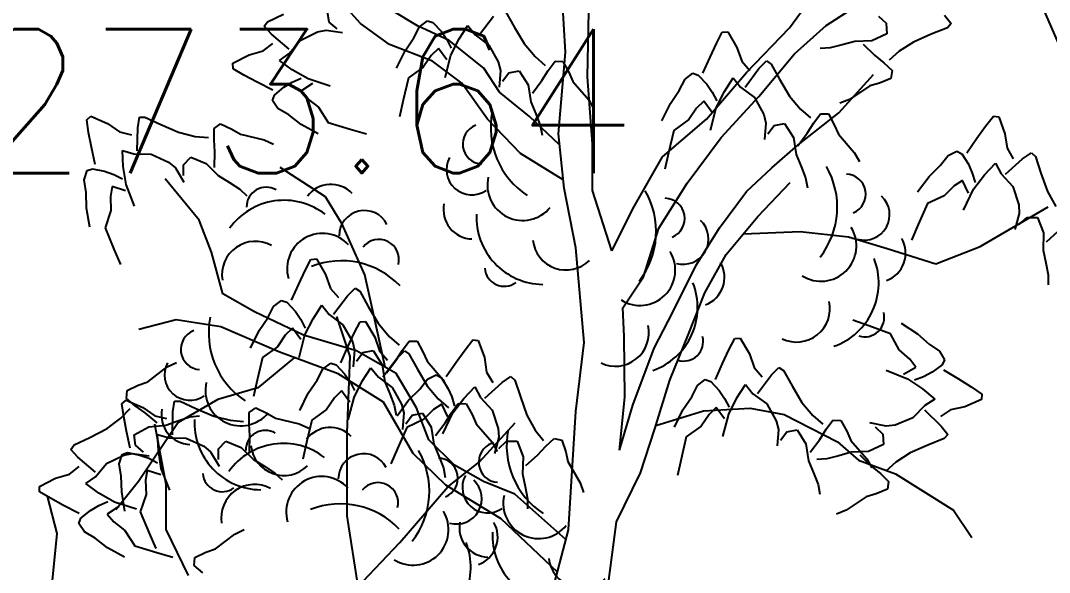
# Model space of a CAD drawing. Header units: millimetres. Extents: x 524954 to 526204, y 9523489 to 9524010.
# Drawn here: x 525658.98 to 525666.14, y 9523613.58 to 9523617.41 of the extents above; entities that cross this region are included whole.
import ezdxf

# ---------------------------------------------------------------- set-up
doc = ezdxf.new("R2010")
doc.units = ezdxf.units.MM
doc.header["$PDMODE"] = 32
doc.header["$PDSIZE"] = 0.5
doc.linetypes.add('ACAD_ISO12W100', pattern=[21, 12, -3, 0, -3, 0, -3])
for name, color, linetype in [('Arbre', 34, 'ACAD_ISO12W100'), ('Bati', 6, 'Continuous'), ('Bati_H', 1, 'Continuous'), ('TopoAlt', 3, 'Continuous'), ('TOPOJIS', 7, 'Continuous')]:
    doc.layers.add(name, color=color, linetype=linetype)
doc.styles.add('Simplex 1.0', font='Simplex.shx', dxfattribs={"width": 0.99, "height": 1})

# ---------------------------------------------------------------- blocks, each defined once
blk = doc.blocks.new('TCPOINT M')
at = {"color": 0}
blk.add_point((0, 0), dxfattribs=at)
at = {"layer": 'TopoAlt', "style": 'Simplex 1.0', "width": 0.99}
blk.add_attdef('ALT', (0.15, 0.15), '', height=1, dxfattribs=at)
blk = doc.blocks.new('v088')
at = {"color": 3, "linetype": 'Continuous'}
for p, q in [((-0.0239, 12.3184), (0.0161, 12.3965)), ((0.0161, 12.3965), (0.0546, 12.3999)), ((0.0546, 12.3999), (0.1184, 12.2906)), ((-0.0686, 12.2238), (-0.0239, 12.3184)), ((0.1184, 12.2906), (0.1522, 12.1952)), ((-0.1179, 12.1126), (-0.0686, 12.2238)), ((0.1522, 12.1952), (0.2074, 12.1313)), ((0.2717, 12.1435), (0.3242, 12.1966)), ((0.3242, 12.1966), (0.3557, 12.1751)), ((0.3557, 12.1751), (0.415, 12.0689)), ((-0.2428, 12.0693), (-0.1881, 12.111)), ((-0.1881, 12.111), (-0.1505, 12.0986)), ((-0.1505, 12.0986), (-0.0915, 12.0354)), ((0.1746, 12.0155), (0.2717, 12.1435)), ((-0.2828, 11.9912), (-0.2428, 12.0693)), ((-0.0915, 12.0354), (-0.0536, 11.98)), ((0.0317, 11.9844), (0.0922, 12.0781)), ((0.0922, 12.0781), (0.1437, 12.0135)), ((0.415, 12.0689), (0.4841, 11.9528)), ((-0.344, 11.9013), (-0.2828, 11.9912)), ((-0.0536, 11.98), (-0.0225, 11.9193)), ((-0.0252, 11.8718), (0.0317, 11.9844)), ((0.1437, 12.0135), (0.2395, 11.9416)), ((0.4841, 11.9528), (0.5601, 11.8616)), ((-0.4033, 11.7804), (-0.344, 11.9013)), ((-0.1123, 11.9179), (-0.1618, 11.8694)), ((-0.0542, 11.8389), (-0.1123, 11.9179)), ((0.2395, 11.9416), (0.3048, 11.8248)), ((-0.1618, 11.8694), (-0.2169, 11.7884)), ((-0.066, 11.7153), (-0.0252, 11.8718)), ((0.3048, 11.8248), (0.32, 11.7651)), ((0.5601, 11.8616), (0.6304, 11.8005)), ((0.6527, 11.7656), (0.6994, 11.8293)), ((0.6994, 11.8293), (0.7544, 11.828)), ((0.7544, 11.828), (0.796, 11.7537)), ((1.0886, 11.7676), (1.1424, 11.8368)), ((1.1424, 11.8368), (1.1809, 11.833)), ((1.1809, 11.833), (1.2232, 11.7138)), ((-0.2169, 11.7884), (-0.3202, 11.714)), ((0.32, 11.7651), (0.3106, 11.6498)), ((0.3344, 11.6895), (0.378, 11.7487)), ((0.378, 11.7487), (0.4498, 11.7623)), ((0.4498, 11.7623), (0.5114, 11.6644)), ((0.6075, 11.6944), (0.6527, 11.7656)), ((0.796, 11.7537), (0.824, 11.6885)), ((1.027, 11.683), (1.0886, 11.7676)), ((-0.3202, 11.714), (-0.3572, 11.5582)), ((0.5418, 11.6075), (0.6075, 11.6944)), ((0.824, 11.6885), (0.9344, 11.5607)), ((0.9578, 11.583), (1.027, 11.683)), ((1.2232, 11.7138), (1.2386, 11.6137)), ((0.5114, 11.6644), (0.5299, 11.5465)), ((1.2386, 11.6137), (1.2809, 11.5407)), ((-0.3572, 11.5582), (-0.3824, 11.4437)), ((0.5299, 11.5465), (0.5653, 11.4632)), ((0.7732, 11.4945), (0.827, 11.5637)), ((0.827, 11.5637), (0.8886, 11.5945)), ((0.8886, 11.5945), (0.9232, 11.5753)), ((0.9232, 11.5753), (0.9693, 11.5022)), ((0.9344, 11.5607), (0.97, 11.497)), ((1.2271, 11.433), (1.3463, 11.5407)), ((1.3463, 11.5407), (1.4079, 11.583)), ((1.4079, 11.583), (1.4348, 11.556)), ((1.4348, 11.556), (1.4733, 11.4406)), ((0.5653, 11.4632), (0.5962, 11.3829)), ((0.6962, 11.4176), (0.7732, 11.4945)), ((0.9693, 11.5022), (0.9963, 11.4406)), ((1.0809, 11.4291), (1.1578, 11.5099)), ((1.1578, 11.5099), (1.1963, 11.4368)), ((-1.2987, 11.3921), (-1.2695, 11.4174)), ((-1.2853, 11.3054), (-1.2987, 11.3921)), ((-1.2695, 11.4174), (-1.1537, 11.3664)), ((-0.9434, 11.3371), (-0.9319, 11.4109)), ((-0.9319, 11.4109), (-0.8938, 11.412)), ((-0.8938, 11.412), (-0.7835, 11.3608)), ((0.5962, 11.3829), (0.6091, 11.3149)), ((0.6155, 11.3099), (0.6962, 11.4176)), ((0.927, 11.3906), (0.8693, 11.3522)), ((0.9693, 11.3022), (0.927, 11.3906)), ((0.9963, 11.4406), (1.0155, 11.3753)), ((1.004, 11.3291), (1.0809, 11.4291)), ((1.1963, 11.4368), (1.2771, 11.3483)), ((1.4733, 11.4406), (1.5194, 11.3137)), ((-1.1537, 11.3664), (-1.0704, 11.3089)), ((-1.0704, 11.3089), (-0.9882, 11.2895)), ((-0.9469, 11.1764), (-0.9434, 11.3371)), ((-0.7835, 11.3608), (-0.6595, 11.3072)), ((-0.4131, 11.2545), (-0.4126, 11.3334)), ((-0.4126, 11.3334), (-0.3673, 11.3647)), ((-0.3673, 11.3647), (-0.2901, 11.3288)), ((-0.2901, 11.3288), (-0.2291, 11.2925)), ((0.8693, 11.3522), (0.8001, 11.2829)), ((0.9347, 11.1829), (1.004, 11.3291)), ((1.2771, 11.3483), (1.3194, 11.2214)), ((1.5194, 11.3137), (1.5771, 11.2099)), ((-1.266, 11.2026), (-1.2853, 11.3054)), ((-0.6595, 11.3072), (-0.5444, 11.2779)), ((-0.5444, 11.2779), (-0.4516, 11.2697)), ((-0.4079, 11.1703), (-0.4131, 11.2545)), ((-0.2291, 11.2925), (-0.0648, 11.2537)), ((-0.0648, 11.2537), (0.0014, 11.223)), ((0.8001, 11.2829), (0.6847, 11.2291)), ((-1.2408, 11.0836), (-1.266, 11.2026)), ((-1.0503, 11.1789), (-0.9708, 11.1567)), ((-1.0444, 11.0675), (-1.0503, 11.1789)), ((-0.4102, 11.0614), (-0.4079, 11.1703)), ((0.6847, 11.2291), (0.6193, 11.0829)), ((1.3194, 11.2214), (1.3232, 11.1598)), ((1.5771, 11.2099), (1.6348, 11.1368)), ((-0.9708, 11.1567), (-0.851, 11.1547)), ((-0.851, 11.1547), (-0.7296, 11.0984)), ((-0.7296, 11.0984), (-0.6822, 11.0589)), ((-0.6257, 11.0796), (-0.5755, 11.1328)), ((-0.5755, 11.1328), (-0.4682, 11.0896)), ((1.3232, 11.1598), (1.2925, 11.0483)), ((1.3232, 11.0829), (1.3771, 11.1329)), ((1.3771, 11.1329), (1.4502, 11.1329)), ((1.4502, 11.1329), (1.4925, 11.0252)), ((1.5925, 11.0368), (1.6502, 11.0983)), ((1.6502, 11.0983), (1.7079, 11.1522)), ((1.7079, 11.1522), (1.7617, 11.1406)), ((1.7617, 11.1406), (1.7887, 11.0598)), ((-1.3166, 10.9752), (-1.2967, 11.0411)), ((-1.2967, 11.0411), (-1.2589, 11.0531)), ((-1.2589, 11.0531), (-1.1741, 11.0365)), ((-1.1741, 11.0365), (-1.1109, 11.0139)), ((-1.0245, 10.9429), (-1.0444, 11.0675)), ((-0.6822, 11.0589), (-0.6222, 10.96)), ((-0.6263, 11.0061), (-0.6257, 11.0796)), ((-0.4682, 11.0896), (-0.3841, 11.005)), ((0.6193, 11.0829), (0.5731, 10.9752)), ((1.4925, 11.0252), (1.4886, 10.906)), ((1.5117, 10.9637), (1.5925, 11.0368)), ((1.7887, 11.0598), (1.8041, 10.9906)), ((-1.3032, 10.8885), (-1.3166, 10.9752)), ((-1.1109, 11.0139), (-1.0501, 10.983)), ((-0.3841, 11.005), (-0.3065, 10.9583)), ((-0.3065, 10.9583), (-0.2344, 10.9114)), ((1.8041, 10.9906), (1.8887, 10.8444)), ((-1.3, 10.7798), (-1.3032, 10.8885)), ((-1.122, 10.9292), (-1.1336, 10.8608)), ((-1.0286, 10.8992), (-1.122, 10.9292)), ((-0.9657, 10.7922), (-1.0245, 10.9429)), ((-0.2344, 10.9114), (-0.1841, 10.8638)), ((1.4886, 10.906), (1.5079, 10.8175)), ((-1.1336, 10.8608), (-1.1308, 10.7629)), ((1.5079, 10.8175), (1.5233, 10.7329)), ((1.8887, 10.8444), (1.9118, 10.7752)), ((-1.2771, 10.6471), (-1.3, 10.7798)), ((-1.1308, 10.7629), (-1.1708, 10.642)), ((1.5233, 10.7329), (1.5233, 10.6636)), ((-1.1708, 10.642), (-1.1094, 10.4942)), ((-1.1094, 10.4942), (-1.0628, 10.3867)), ((-0.648, 10.3846), (-0.514, 10.4875)), ((-0.514, 10.4875), (-0.4484, 10.5194)), ((-0.7146, 10.3603), (-0.648, 10.3846)), ((-0.7957, 10.2682), (-0.7912, 10.3231)), ((-0.7912, 10.3231), (-0.7146, 10.3603)), ((-0.7348, 10.218), (-0.7957, 10.2682)), ((-2.3098, 7.06), (-2.2004, 7.1132)), ((-1.8828, 7.0578), (-1.8923, 7.1303)), ((-0.8351, 6.9716), (-0.7381, 7.0997)), ((-0.654, 7.1313), (-0.5947, 7.0251)), ((1.9408, 7.0996), (1.9941, 7.049)), ((2.3991, 7.1055), (2.4452, 7.0467)), ((-2.333, 7.0298), (-2.3098, 7.06)), ((-2.283, 6.9743), (-2.333, 7.0298)), ((-1.8262, 7.0109), (-1.8828, 7.0578)), ((-1.2925, 6.9474), (-1.2526, 7.0255)), ((-1.2526, 7.0255), (-1.1978, 7.0672)), ((-1.1978, 7.0672), (-1.1602, 7.0548)), ((-1.1602, 7.0548), (-1.1012, 6.9916)), ((-0.978, 6.9406), (-0.9175, 7.0343)), ((-0.9175, 7.0343), (-0.8661, 6.9697)), ((-0.5947, 7.0251), (-0.5257, 6.909)), ((1.9941, 7.049), (1.9988, 6.9761)), ((2.4201, 7.0181), (2.3073, 6.9725)), ((2.4452, 7.0467), (2.4201, 7.0181)), ((-2.1607, 6.8701), (-2.283, 6.9743)), ((-2.0833, 6.9307), (-1.963, 6.9891)), ((-1.963, 6.9891), (-1.9025, 7.0009)), ((-1.9025, 7.0009), (-1.7879, 6.9849)), ((-1.3538, 6.8575), (-1.2925, 6.9474)), ((-1.1012, 6.9916), (-1.0633, 6.9361)), ((-0.8661, 6.9697), (-0.7702, 6.8978)), ((0.8128, 6.9092), (0.8527, 6.9872)), ((0.8527, 6.9872), (0.8913, 6.9906)), ((0.8913, 6.9906), (0.9551, 6.8814)), ((1.9988, 6.9761), (1.8939, 6.9271)), ((2.3073, 6.9725), (2.1835, 6.9184)), ((-2.3415, 6.858), (-2.2745, 6.9095)), ((-2.1606, 6.8391), (-2.0833, 6.9307)), ((-1.122, 6.8741), (-1.1715, 6.8255)), ((-1.0639, 6.7951), (-1.122, 6.8741)), ((-1.0633, 6.9361), (-1.0322, 6.8755)), ((-1.0349, 6.828), (-0.978, 6.9406)), ((-0.7702, 6.8978), (-0.705, 6.781)), ((-0.5257, 6.909), (-0.4496, 6.8178)), ((0.7681, 6.8145), (0.8128, 6.9092)), ((0.9551, 6.8814), (0.9888, 6.786)), ((1.6041, 6.8779), (1.535, 6.8736)), ((1.6876, 6.8986), (1.6041, 6.8779)), ((1.7747, 6.9234), (1.6876, 6.8986)), ((1.8939, 6.9271), (1.7747, 6.9234)), ((1.8337, 6.904), (1.9118, 6.828)), ((2.1835, 6.9184), (2.0835, 6.8543)), ((-2.5514, 6.7723), (-2.4387, 6.8298)), ((-2.4387, 6.8298), (-2.3415, 6.858)), ((-2.228, 6.7914), (-2.1606, 6.8391)), ((-1.413, 6.7366), (-1.3538, 6.8575)), ((-1.1715, 6.8255), (-1.2266, 6.7446)), ((-1.0757, 6.6715), (-1.0349, 6.828)), ((-0.4496, 6.8178), (-0.3793, 6.7567)), ((0.7187, 6.7034), (0.7681, 6.8145)), ((1.9118, 6.828), (1.9768, 6.7743)), ((2.0835, 6.8543), (2.0142, 6.7921)), ((-2.5502, 6.7337), (-2.5514, 6.7723)), ((-2.4746, 6.6893), (-2.5502, 6.7337)), ((-2.1379, 6.7256), (-2.228, 6.7914)), ((-1.2266, 6.7446), (-1.3299, 6.6702)), ((-0.705, 6.781), (-0.6897, 6.7213)), ((-0.357, 6.7218), (-0.3104, 6.7855)), ((-0.3104, 6.7855), (-0.2553, 6.7842)), ((-0.2553, 6.7842), (-0.2138, 6.7099)), ((0.9888, 6.786), (1.0441, 6.7221)), ((1.0112, 6.6062), (1.1083, 6.7343)), ((1.1083, 6.7343), (1.1609, 6.7873)), ((1.1609, 6.7873), (1.1923, 6.7659)), ((1.1923, 6.7659), (1.2517, 6.6597)), ((1.9768, 6.7743), (2.0342, 6.7201)), ((-2.3827, 6.6392), (-2.4746, 6.6893)), ((-2.1384, 6.6402), (-2.076, 6.6678)), ((-2.0288, 6.6624), (-2.1379, 6.7256)), ((-1.8748, 6.6127), (-2.0288, 6.6624)), ((-1.3299, 6.6702), (-1.3669, 6.5144)), ((-0.6897, 6.7213), (-0.6991, 6.6059)), ((-0.6753, 6.6457), (-0.6318, 6.7049)), ((-0.6318, 6.7049), (-0.56, 6.7185)), ((-0.56, 6.7185), (-0.4983, 6.6206)), ((-0.4022, 6.6506), (-0.357, 6.7218)), ((-0.2138, 6.7099), (-0.1857, 6.6447)), ((0.5538, 6.582), (0.5938, 6.6601)), ((0.5938, 6.6601), (0.6485, 6.7018)), ((0.6485, 6.7018), (0.6861, 6.6893)), ((0.6861, 6.6893), (0.7451, 6.6262)), ((0.8684, 6.5752), (0.9289, 6.6689)), ((0.9289, 6.6689), (0.9803, 6.6043)), ((1.2517, 6.6597), (1.3207, 6.5436)), ((2.0261, 6.6656), (1.9472, 6.6337)), ((2.0342, 6.7201), (2.0261, 6.6656)), ((-2.2745, 6.5836), (-2.3827, 6.6392)), ((-2.2624, 6.5503), (-2.1959, 6.6055)), ((-2.1959, 6.6055), (-2.1384, 6.6402)), ((-1.9976, 6.6315), (-2.0798, 6.5781)), ((-0.4983, 6.6206), (-0.4798, 6.5027)), ((-0.4679, 6.5637), (-0.4022, 6.6506)), ((-0.1857, 6.6447), (-0.0753, 6.5169)), ((0.7451, 6.6262), (0.7831, 6.5707)), ((0.9803, 6.6043), (1.0762, 6.5324)), ((1.879, 6.6139), (1.7385, 6.5203)), ((1.9472, 6.6337), (1.879, 6.6139)), ((-2.2769, 6.5134), (-2.2624, 6.5503)), ((-2.2384, 6.4564), (-2.2769, 6.5134)), ((-2.0798, 6.5781), (-2.0342, 6.5259)), ((-2.0342, 6.5259), (-1.9565, 6.4662)), ((-1.3669, 6.5144), (-1.3922, 6.3999)), ((-0.0753, 6.5169), (-0.0397, 6.4532)), ((0.4926, 6.4921), (0.5538, 6.582)), ((0.7831, 6.5707), (0.8142, 6.5101)), ((0.8114, 6.4626), (0.8684, 6.5752)), ((1.0762, 6.5324), (1.1414, 6.4156)), ((1.3207, 6.5436), (1.3968, 6.4523)), ((1.7385, 6.5203), (1.6708, 6.4929)), ((-2.1628, 6.412), (-2.2384, 6.4564)), ((-1.9565, 6.4662), (-1.8881, 6.3588)), ((-0.4798, 6.5027), (-0.4444, 6.4194)), ((0.4333, 6.3712), (0.4926, 6.4921)), ((0.6749, 6.4601), (0.6198, 6.3792)), ((0.7244, 6.5087), (0.6749, 6.4601)), ((0.7824, 6.4297), (0.7244, 6.5087)), ((0.7707, 6.306), (0.8114, 6.4626)), ((1.3968, 6.4523), (1.4671, 6.3913)), ((-3.5682, 6.3771), (-3.539, 6.4025)), ((-3.5548, 6.2904), (-3.5682, 6.3771)), ((-3.539, 6.4025), (-3.4232, 6.3514)), ((-3.2129, 6.3221), (-3.2014, 6.3959)), ((-3.2014, 6.3959), (-3.1633, 6.397)), ((-3.1633, 6.397), (-3.053, 6.3458)), ((-2.0765, 6.3457), (-2.1628, 6.412)), ((-0.4444, 6.4194), (-0.4135, 6.3391)), ((0.6198, 6.3792), (0.5164, 6.3047)), ((1.1414, 6.4156), (1.1567, 6.3559)), ((1.4894, 6.3564), (1.536, 6.4201)), ((1.536, 6.4201), (1.5911, 6.4188)), ((1.5911, 6.4188), (1.6326, 6.3444)), ((2.6849, 6.3343), (2.7388, 6.4036)), ((2.7388, 6.4036), (2.7772, 6.3997)), ((2.7772, 6.3997), (2.8196, 6.2805)), ((-3.4232, 6.3514), (-3.3399, 6.2939)), ((-3.2164, 6.1615), (-3.2129, 6.3221)), ((-3.053, 6.3458), (-2.929, 6.2922)), ((-2.6826, 6.2395), (-2.6821, 6.3185)), ((-2.6821, 6.3185), (-2.6368, 6.3497)), ((-2.6368, 6.3497), (-2.5596, 6.3138)), ((-2.5596, 6.3138), (-2.4986, 6.2775)), ((-1.9592, 6.2797), (-2.0765, 6.3457)), ((-1.8881, 6.3588), (-1.7347, 6.313)), ((-1.7347, 6.313), (-1.6219, 6.2812)), ((-0.4135, 6.3391), (-0.4006, 6.2711)), ((0.5164, 6.3047), (0.4795, 6.1489)), ((1.1567, 6.3559), (1.1472, 6.2405)), ((1.171, 6.2803), (1.2146, 6.3394)), ((1.2146, 6.3394), (1.2864, 6.3531)), ((1.2864, 6.3531), (1.3481, 6.2552)), ((1.4442, 6.2852), (1.4894, 6.3564)), ((1.6326, 6.3444), (1.6606, 6.2793)), ((2.6234, 6.2497), (2.6849, 6.3343)), ((-3.5355, 6.1876), (-3.5548, 6.2904)), ((-3.3399, 6.2939), (-3.2577, 6.2746)), ((-2.929, 6.2922), (-2.8139, 6.2629)), ((-2.8139, 6.2629), (-2.7211, 6.2547)), ((-2.6774, 6.1553), (-2.6826, 6.2395)), ((-2.4986, 6.2775), (-2.3343, 6.2387)), ((-2.3343, 6.2387), (-2.2681, 6.208)), ((1.3481, 6.2552), (1.3665, 6.1373)), ((1.3784, 6.1983), (1.4442, 6.2852)), ((1.6606, 6.2793), (1.771, 6.1515)), ((2.5541, 6.1497), (2.6234, 6.2497)), ((2.8196, 6.2805), (2.8349, 6.1805)), ((-3.5103, 6.0686), (-3.5355, 6.1876)), ((-3.3198, 6.1639), (-3.2403, 6.1417)), ((-3.3139, 6.0525), (-3.3198, 6.1639)), ((-2.6797, 6.0464), (-2.6774, 6.1553)), ((2.4234, 6.1305), (2.4849, 6.1612)), ((2.4849, 6.1612), (2.5195, 6.142)), ((2.8349, 6.1805), (2.8773, 6.1074)), ((-3.2403, 6.1417), (-3.1205, 6.1398)), ((-3.1205, 6.1398), (-2.9991, 6.0834)), ((-2.8952, 6.0647), (-2.845, 6.1178)), ((-2.845, 6.1178), (-2.7377, 6.0747)), ((0.4795, 6.1489), (0.4542, 6.0345)), ((1.3665, 6.1373), (1.4019, 6.054)), ((1.771, 6.1515), (1.8066, 6.0878)), ((2.3695, 6.0612), (2.4234, 6.1305)), ((2.5195, 6.142), (2.5657, 6.0689)), ((2.8234, 5.9997), (2.9427, 6.1074)), ((2.9427, 6.1074), (3.0042, 6.1497)), ((3.0042, 6.1497), (3.0311, 6.1228)), ((3.0311, 6.1228), (3.0696, 6.0074)), ((-3.5861, 5.9603), (-3.5662, 6.0262)), ((-3.5662, 6.0262), (-3.5284, 6.0381)), ((-3.5284, 6.0381), (-3.4436, 6.0215)), ((-3.4436, 6.0215), (-3.3804, 5.9989)), ((-3.294, 5.9279), (-3.3139, 6.0525)), ((-2.9991, 6.0834), (-2.9517, 6.044)), ((-2.9517, 6.044), (-2.8917, 5.945)), ((-2.8958, 5.9912), (-2.8952, 6.0647)), ((-2.7377, 6.0747), (-2.6536, 5.99)), ((1.4019, 6.054), (1.4328, 5.9737)), ((2.2926, 5.9843), (2.3695, 6.0612)), ((2.5657, 6.0689), (2.5926, 6.0074)), ((2.6772, 5.9958), (2.7542, 6.0766)), ((2.7542, 6.0766), (2.7926, 6.0035)), ((-3.5727, 5.8736), (-3.5861, 5.9603)), ((-3.3804, 5.9989), (-3.3196, 5.968)), ((-2.6536, 5.99), (-2.576, 5.9433)), ((-2.576, 5.9433), (-2.5039, 5.8964)), ((1.4328, 5.9737), (1.4458, 5.9057)), ((2.2118, 5.8766), (2.2926, 5.9843)), ((2.5234, 5.9574), (2.4657, 5.9189)), ((2.5657, 5.8689), (2.5234, 5.9574)), ((2.5926, 6.0074), (2.6118, 5.942)), ((2.6003, 5.8958), (2.6772, 5.9958)), ((2.7926, 6.0035), (2.8734, 5.9151)), ((3.0696, 6.0074), (3.1158, 5.8804)), ((-3.5695, 5.7648), (-3.5727, 5.8736)), ((-3.3915, 5.9142), (-3.4031, 5.8459)), ((-3.2981, 5.8843), (-3.3915, 5.9142)), ((-3.2352, 5.7773), (-3.294, 5.9279)), ((-2.5039, 5.8964), (-2.4536, 5.8489)), ((2.4657, 5.9189), (2.3964, 5.8497)), ((2.5311, 5.7497), (2.6003, 5.8958)), ((2.8734, 5.9151), (2.9157, 5.7881)), ((3.1158, 5.8804), (3.1734, 5.7766)), ((-3.4031, 5.8459), (-3.4003, 5.748)), ((2.3964, 5.8497), (2.281, 5.7958)), ((-3.5466, 5.6322), (-3.5695, 5.7648)), ((-3.4003, 5.748), (-3.4403, 5.6271)), ((2.281, 5.7958), (2.2156, 5.6496)), ((2.9196, 5.7266), (2.8888, 5.615)), ((2.9157, 5.7881), (2.9196, 5.7266)), ((2.9196, 5.6496), (2.9734, 5.6996)), ((2.9734, 5.6996), (3.0465, 5.6996)), ((3.0465, 5.6996), (3.0888, 5.5919)), ((-3.4403, 5.6271), (-3.3789, 5.4792)), ((2.2156, 5.6496), (2.1695, 5.5419)), ((3.0888, 5.5919), (3.085, 5.4727)), ((3.1081, 5.5304), (3.1888, 5.6035)), ((-3.3789, 5.4792), (-3.3323, 5.3717)), ((3.085, 5.4727), (3.1042, 5.3842)), ((3.1042, 5.3842), (3.1196, 5.2996)), ((3.1196, 5.2996), (3.1196, 5.2304)), ((-1.7068, 4.8945), (-1.6668, 4.9726)), ((-1.6668, 4.9726), (-1.6283, 4.976)), ((-1.6283, 4.976), (-1.5645, 4.8667)), ((1.8724, 4.9461), (1.762, 4.9854)), ((2.0224, 4.89), (1.8724, 4.9461)), ((2.0987, 4.9642), (2.2113, 4.8904)), ((-1.7514, 4.7999), (-1.7068, 4.8945)), ((2.0834, 4.7783), (2.0224, 4.89)), ((2.2113, 4.8904), (2.2929, 4.8185)), ((-1.8008, 4.6887), (-1.7514, 4.7999)), ((-1.5645, 4.8667), (-1.5307, 4.7714)), ((0.8993, 4.7791), (0.9393, 4.8572)), ((0.9393, 4.8572), (0.9778, 4.8606)), ((0.9778, 4.8606), (1.0416, 4.7513)), ((2.2929, 4.8185), (2.3654, 4.7691)), ((-1.5307, 4.7714), (-1.4755, 4.7074)), ((-1.4112, 4.7196), (-1.3587, 4.7727)), ((-1.3587, 4.7727), (-1.3272, 4.7513)), ((-1.3272, 4.7513), (-1.2679, 4.6451)), ((0.8546, 4.6845), (0.8993, 4.7791)), ((1.0416, 4.7513), (1.0754, 4.656)), ((2.1569, 4.7135), (2.0834, 4.7783)), ((2.3654, 4.7691), (2.4, 4.7096)), ((-3.1435, 4.5571), (-3.0095, 4.66)), ((-3.0095, 4.66), (-2.9439, 4.6918)), ((-1.9257, 4.6454), (-1.871, 4.6871)), ((-1.871, 4.6871), (-1.8334, 4.6747)), ((-1.8334, 4.6747), (-1.7744, 4.6115)), ((-1.6512, 4.5605), (-1.5907, 4.6542)), ((-1.5907, 4.6542), (-1.5392, 4.5896)), ((-1.5083, 4.5916), (-1.4112, 4.7196)), ((0.8053, 4.5733), (0.8546, 4.6845)), ((1.0754, 4.656), (1.1306, 4.592)), ((1.1948, 4.6042), (1.2474, 4.6573)), ((1.2474, 4.6573), (1.2789, 4.6359)), ((2.1133, 4.6106), (2.1989, 4.6584)), ((2.1989, 4.6584), (2.1569, 4.7135)), ((2.383, 4.6739), (2.3129, 4.6232)), ((2.4, 4.7096), (2.383, 4.6739)), ((-1.9657, 4.5674), (-1.9257, 4.6454)), ((-1.7744, 4.6115), (-1.7365, 4.5561)), ((-1.5392, 4.5896), (-1.4434, 4.5178)), ((-1.2679, 4.6451), (-1.1988, 4.529)), ((1.0978, 4.4762), (1.1948, 4.6042)), ((1.2789, 4.6359), (1.3382, 4.5297)), ((1.9921, 4.6376), (2.1424, 4.5777)), ((2.2532, 4.5924), (2.1892, 4.5691)), ((2.3129, 4.6232), (2.2532, 4.5924)), ((2.3928, 4.6398), (2.497, 4.577)), ((-3.2867, 4.4956), (-3.2101, 4.5328)), ((-3.2101, 4.5328), (-3.1435, 4.5571)), ((-2.0269, 4.4774), (-1.9657, 4.5674)), ((-1.7365, 4.5561), (-1.7054, 4.4954)), ((-1.7081, 4.4479), (-1.6512, 4.5605)), ((-1.4434, 4.5178), (-1.3781, 4.401)), ((-1.1988, 4.529), (-1.1228, 4.4377)), ((0.6404, 4.452), (0.6804, 4.53)), ((0.6804, 4.53), (0.7351, 4.5718)), ((0.7351, 4.5718), (0.7727, 4.5593)), ((0.7727, 4.5593), (0.8317, 4.4961)), ((0.9549, 4.4451), (1.0154, 4.5388)), ((1.0154, 4.5388), (1.0668, 4.4742)), ((1.3382, 4.5297), (1.4072, 4.4136)), ((2.1424, 4.5777), (2.247, 4.5072)), ((2.497, 4.577), (2.5853, 4.5209)), ((2.5853, 4.5209), (2.6578, 4.4715)), ((-3.2911, 4.4407), (-3.2867, 4.4956)), ((-3.2303, 4.3905), (-3.2911, 4.4407)), ((-2.0862, 4.3565), (-2.0269, 4.4774)), ((-1.8447, 4.4455), (-1.8998, 4.3645)), ((-1.7952, 4.494), (-1.8447, 4.4455)), ((-1.7371, 4.415), (-1.7952, 4.494)), ((-1.7488, 4.2914), (-1.7081, 4.4479)), ((-1.1228, 4.4377), (-1.0524, 4.3767)), ((0.5791, 4.362), (0.6404, 4.452)), ((0.8317, 4.4961), (0.8696, 4.4407)), ((0.8696, 4.4407), (0.9007, 4.38)), ((0.898, 4.3325), (0.9549, 4.4451)), ((1.0668, 4.4742), (1.1627, 4.4024)), ((2.247, 4.5072), (2.3325, 4.4356)), ((2.6578, 4.4715), (2.6564, 4.4329)), ((-3.3314, 4.3035), (-3.2664, 4.3702)), ((-3.1617, 4.3413), (-3.2303, 4.3905)), ((-1.3781, 4.401), (-1.3629, 4.3412)), ((-1.0302, 4.3418), (-0.9835, 4.4054)), ((-0.9835, 4.4054), (-0.9285, 4.4041)), ((-0.9285, 4.4041), (-0.8869, 4.3298)), ((0.8109, 4.3786), (0.7614, 4.3301)), ((0.869, 4.2996), (0.8109, 4.3786)), ((1.1627, 4.4024), (1.228, 4.2856)), ((1.4072, 4.4136), (1.4833, 4.3223)), ((2.262, 4.3926), (2.1788, 4.3064)), ((2.3325, 4.4356), (2.262, 4.3926)), ((2.5401, 4.3831), (2.4412, 4.3615)), ((2.6564, 4.4329), (2.5401, 4.3831)), ((-3.4268, 4.2328), (-3.3314, 4.3035)), ((-3.0788, 4.2707), (-3.1617, 4.3413)), ((-2.9333, 4.2859), (-2.8514, 4.3121)), ((-2.8514, 4.3121), (-2.7828, 4.3211)), ((-1.8998, 4.3645), (-2.0031, 4.2901)), ((-1.3629, 4.3412), (-1.3723, 4.2259)), ((-1.3485, 4.2656), (-1.3049, 4.3248)), ((-1.3049, 4.3248), (-1.2331, 4.3384)), ((-1.2331, 4.3384), (-1.1715, 4.2405)), ((-1.0754, 4.2705), (-1.0302, 4.3418)), ((-0.8869, 4.3298), (-0.8589, 4.2646)), ((0.5199, 4.2411), (0.5791, 4.362)), ((0.7614, 4.3301), (0.7063, 4.2491)), ((0.8572, 4.176), (0.898, 4.3325)), ((1.4833, 4.3223), (1.5536, 4.2613)), ((2.1788, 4.3064), (2.0548, 4.2561)), ((2.2601, 4.3616), (2.3751, 4.2494)), ((2.4412, 4.3615), (2.371, 4.3146)), ((-3.5467, 4.1705), (-3.4268, 4.2328)), ((-3.2386, 4.1877), (-3.1373, 4.2436)), ((-3.1373, 4.2436), (-3.0186, 4.2553)), ((-3.0186, 4.2553), (-2.9333, 4.2859)), ((-2.0031, 4.2901), (-2.0401, 4.1343)), ((-1.1715, 4.2405), (-1.153, 4.1227)), ((-1.1411, 4.1837), (-1.0754, 4.2705)), ((-0.8589, 4.2646), (-0.7485, 4.1368)), ((0.7063, 4.2491), (0.603, 4.1747)), ((1.228, 4.2856), (1.2432, 4.2258)), ((1.2432, 4.2258), (1.2338, 4.1105)), ((1.3011, 4.2094), (1.373, 4.223)), ((1.373, 4.223), (1.4346, 4.1251)), ((1.5307, 4.1551), (1.5759, 4.2264)), ((1.5759, 4.2264), (1.6226, 4.29)), ((1.6226, 4.29), (1.6776, 4.2887)), ((1.6776, 4.2887), (1.7191, 4.2144)), ((1.9936, 4.2484), (1.8803, 4.2721)), ((1.9168, 4.2436), (1.9701, 4.193)), ((2.0548, 4.2561), (1.9936, 4.2484)), ((2.3751, 4.2494), (2.4212, 4.1906)), ((-3.6561, 4.1174), (-3.5467, 4.1705)), ((-3.2291, 4.1152), (-3.2386, 4.1877)), ((0.603, 4.1747), (0.566, 4.0189)), ((1.2576, 4.1502), (1.3011, 4.2094)), ((1.465, 4.0683), (1.5307, 4.1551)), ((1.7191, 4.2144), (1.7472, 4.1493)), ((1.9701, 4.193), (1.9747, 4.12)), ((2.396, 4.1621), (2.2833, 4.1164)), ((2.4212, 4.1906), (2.396, 4.1621)), ((-3.6793, 4.0872), (-3.6561, 4.1174)), ((-3.6294, 4.0317), (-3.6793, 4.0872)), ((-3.1725, 4.0683), (-3.2291, 4.1152)), ((-2.0401, 4.1343), (-2.0653, 4.0199)), ((-1.153, 4.1227), (-1.1176, 4.0393)), ((-0.7485, 4.1368), (-0.7129, 4.0731)), ((1.4346, 4.1251), (1.4531, 4.0073)), ((1.7472, 4.1493), (1.8576, 4.0214)), ((1.9747, 4.12), (1.8699, 4.071)), ((2.2833, 4.1164), (2.1595, 4.0623)), ((-3.5071, 3.9275), (-3.6294, 4.0317)), ((-3.4297, 3.988), (-3.3093, 4.0465)), ((-3.3093, 4.0465), (-3.2488, 4.0583)), ((-3.2488, 4.0583), (-3.1342, 4.0423)), ((-1.1176, 4.0393), (-1.0867, 3.9591)), ((0.566, 4.0189), (0.5407, 3.9045)), ((1.5801, 4.0219), (1.511, 4.0175)), ((1.6636, 4.0426), (1.5801, 4.0219)), ((1.7506, 4.0673), (1.6636, 4.0426)), ((1.8699, 4.071), (1.7506, 4.0673)), ((1.8097, 4.0479), (1.8877, 3.9719)), ((1.8576, 4.0214), (1.8932, 3.9577)), ((2.1595, 4.0623), (2.0595, 3.9982)), ((-3.6878, 3.9154), (-3.6208, 3.9668)), ((-3.5069, 3.8964), (-3.4297, 3.988)), ((-1.0867, 3.9591), (-1.0738, 3.891)), ((1.4531, 4.0073), (1.4885, 3.9239)), ((1.8877, 3.9719), (1.9528, 3.9182)), ((2.0595, 3.9982), (1.9902, 3.936)), ((-3.8977, 3.8297), (-3.785, 3.8871)), ((-3.785, 3.8871), (-3.6878, 3.9154)), ((-3.5743, 3.8488), (-3.5069, 3.8964)), ((1.4885, 3.9239), (1.5194, 3.8437)), ((1.9528, 3.9182), (2.0102, 3.864)), ((-3.8965, 3.791), (-3.8977, 3.8297)), ((-3.4842, 3.783), (-3.5743, 3.8488)), ((1.5194, 3.8437), (1.5323, 3.7756)), ((2.002, 3.8096), (1.9231, 3.7776)), ((2.0102, 3.864), (2.002, 3.8096)), ((-3.8209, 3.7466), (-3.8965, 3.791)), ((-3.729, 3.6966), (-3.8209, 3.7466)), ((-3.4847, 3.6976), (-3.4223, 3.7252)), ((-3.3751, 3.7197), (-3.4842, 3.783)), ((1.855, 3.7579), (1.7144, 3.6642)), ((1.9231, 3.7776), (1.855, 3.7579)), ((-3.6208, 3.641), (-3.729, 3.6966)), ((-3.6087, 3.6076), (-3.5422, 3.6629)), ((-3.5422, 3.6629), (-3.4847, 3.6976)), ((-3.3439, 3.6889), (-3.4261, 3.6355)), ((-3.2212, 3.6701), (-3.3751, 3.7197)), ((1.7144, 3.6642), (1.6468, 3.6368)), ((-3.6232, 3.5708), (-3.6087, 3.6076)), ((-3.4261, 3.6355), (-3.3805, 3.5833)), ((-3.3805, 3.5833), (-3.3028, 3.5236)), ((-3.5847, 3.5138), (-3.6232, 3.5708)), ((-3.5091, 3.4694), (-3.5847, 3.5138)), ((-3.3028, 3.5236), (-3.2344, 3.4162)), ((-3.4228, 3.4031), (-3.5091, 3.4694)), ((-3.3055, 3.337), (-3.4228, 3.4031)), ((-3.2344, 3.4162), (-3.081, 3.3703)), ((-3.081, 3.3703), (-2.9682, 3.3386))]:
    blk.add_line(p, q, dxfattribs=at)
at = {"linetype": 'Continuous'}
for p, q in [((0.2897, 11.7219), (0.1969, 11.9998)), ((0.2697, 11.1929), (0.2897, 11.7219)), ((-0.9914, 10.8307), (-1.0686, 11.252)), ((1.1882, 10.9882), (1.4374, 11.2608)), ((0.2693, 10.6145), (0.2697, 11.1929)), ((0.9679, 10.8157), (1.1882, 10.9882)), ((-0.9911, 10.5198), (-0.9914, 10.8307)), ((0.6339, 10.4293), (0.9679, 10.8157)), ((-1.7492, 10.4915), (-1.8168, 10.7513)), ((0.3448, 10.1217), (0.2693, 10.6145)), ((-1.8059, 9.9306), (-1.7492, 10.4915)), ((-0.8352, 10.1996), (-0.9911, 10.5198)), ((0.3358, 10.1122), (0.6339, 10.4293)), ((-0.2365, 6.8477), (-0.2742, 7.4626)), ((-1.6648, 7.048), (-1.9323, 7.3471)), ((1.3209, 7.0171), (1.4418, 7.1813)), ((1.5755, 7.0348), (1.778, 7.1634)), ((-1.2665, 7.0314), (-1.4491, 7.1395)), ((-0.0837, 6.6768), (-0.0745, 7.1309)), ((-1.4628, 6.9029), (-1.6648, 7.048)), ((-1.0467, 6.9303), (-1.2665, 7.0314)), ((1.0227, 6.7061), (1.3209, 7.0171)), ((1.3557, 6.8374), (1.5755, 7.0348)), ((-1.1618, 6.7848), (-1.4628, 6.9029)), ((-0.8063, 6.7363), (-1.0467, 6.9303)), ((-0.2869, 6.2807), (-0.2365, 6.8477)), ((1.107, 6.54), (1.3557, 6.8374)), ((-0.9597, 6.6336), (-1.1618, 6.7848)), ((-0.6972, 6.5707), (-0.8063, 6.7363)), ((-0.0491, 6.2111), (-0.0837, 6.6768)), ((0.7433, 6.3831), (1.0227, 6.7061)), ((1.6628, 6.4272), (1.906, 6.6935)), ((-0.7803, 6.3824), (-0.9597, 6.6336)), ((-0.4884, 6.4009), (-0.6972, 6.5707)), ((0.8455, 6.2546), (1.107, 6.54)), ((-0.5514, 6.1446), (-0.7803, 6.3824)), ((-0.2789, 6.2036), (-0.4884, 6.4009)), ((0.4379, 6.1217), (0.7433, 6.3831)), ((1.3814, 6.2037), (1.6628, 6.4272)), ((-0.2479, 5.9022), (-0.2869, 6.2807)), ((0.6096, 5.9388), (0.8455, 6.2546)), ((-0.0486, 5.8877), (-0.0491, 6.2111)), ((1.1982, 6.0444), (1.3814, 6.2037)), ((-0.2539, 5.9607), (-0.5514, 6.1446)), ((0.2399, 5.7756), (0.4379, 6.1217)), ((-1.9071, 5.8427), (-2.2223, 6.0475)), ((1.0213, 5.879), (1.1982, 6.0444)), ((-2.7868, 5.6812), (-3.0229, 5.9686)), ((1.0995, 5.7065), (1.3247, 5.9413)), ((-0.1646, 5.4873), (-0.2479, 5.9022)), ((0.0846, 5.4676), (-0.0486, 5.8877)), ((0.4109, 5.6237), (0.6096, 5.9388)), ((0.8338, 5.6263), (1.0213, 5.879)), ((-1.7911, 5.6523), (-1.9071, 5.8427)), ((0.0846, 5.4676), (0.2399, 5.7756)), ((2.6462, 5.4963), (3.1193, 5.7735)), ((-2.7013, 5.4591), (-2.7868, 5.6812)), ((0.8812, 5.4407), (1.0995, 5.7065)), ((-1.6346, 5.3011), (-1.7911, 5.6523)), ((0.3061, 5.2857), (0.4109, 5.6237)), ((0.6713, 5.3679), (0.8338, 5.6263)), ((1.0006, 5.5861), (1.394, 5.6007)), ((1.394, 5.6007), (1.7306, 5.5642)), ((1.7306, 5.5642), (1.9997, 5.4827)), ((-2.6206, 5.1685), (-2.7013, 5.4591)), ((-0.1073, 4.8293), (-0.1646, 5.4873)), ((0.7312, 5.1764), (0.8812, 5.4407)), ((1.9997, 5.4827), (2.3377, 5.3779)), ((2.3377, 5.3779), (2.6462, 5.4963)), ((-1.5592, 4.9668), (-1.6346, 5.3011)), ((0.5102, 5.0412), (0.6713, 5.3679)), ((0.1613, 5.0712), (0.3061, 5.2857)), ((-2.4003, 5.0425), (-2.6206, 5.1685)), ((0.6191, 4.888), (0.7312, 5.1764)), ((-2.0611, 4.8817), (-2.4003, 5.0425)), ((0.1717, 4.8724), (0.1613, 5.0712)), ((0.3786, 4.7897), (0.5102, 5.0412)), ((-2.9464, 4.9876), (-3.2062, 4.92)), ((-2.6344, 4.9381), (-2.9464, 4.9876)), ((-1.4917, 4.6586), (-1.5592, 4.9668)), ((-2.2328, 4.7662), (-2.6344, 4.9381)), ((-1.6919, 4.7713), (-2.0611, 4.8817)), ((0.1743, 4.4496), (0.1717, 4.8724)), ((0.489, 4.5681), (0.6191, 4.888)), ((-0.1657, 4.3492), (-0.1073, 4.8293)), ((-2.1227, 4.7254), (-2.3768, 4.5144)), ((-1.8192, 4.6131), (-2.2328, 4.7662)), ((-1.415, 4.6154), (-1.6919, 4.7713)), ((0.2314, 4.3948), (0.3786, 4.7897)), ((-1.5041, 4.4145), (-1.8192, 4.6131)), ((-1.2732, 4.3758), (-1.415, 4.6154)), ((-2.3768, 4.5144), (-2.655, 4.434)), ((0.3841, 4.2301), (0.489, 4.5681)), ((0.1384, 4.0819), (0.1743, 4.4496)), ((-2.655, 4.434), (-2.9315, 4.2727)), ((-1.2976, 4.0581), (-1.5041, 4.4145)), ((-1.1877, 4.1537), (-1.2732, 4.3758)), ((0.1384, 4.0819), (0.2314, 4.3948)), ((0.7235, 4.3553), (1.0465, 4.3745)), ((1.0465, 4.3745), (1.2838, 4.3297)), ((-0.2169, 3.5272), (-0.1657, 4.3492)), ((0.3911, 4.2526), (0.7235, 4.3553)), ((1.2838, 4.3297), (1.6547, 4.1385)), ((-2.9315, 4.2727), (-3.209, 3.8627)), ((0.2848, 3.9233), (0.3841, 4.2301)), ((-1.0099, 3.9771), (-1.1877, 4.1537)), ((1.6547, 4.1385), (1.8004, 4.0109)), ((-1.0692, 3.839), (-1.2976, 4.0581)), ((1.8004, 4.0109), (2.0573, 3.9168)), ((-0.8085, 3.8631), (-1.0099, 3.9771)), ((0.1177, 3.584), (0.2848, 3.9233)), ((2.0573, 3.9168), (2.4606, 3.664)), ((-3.209, 3.8627), (-3.3666, 3.6666)), ((-0.6849, 3.6045), (-1.0692, 3.839)), ((-0.589, 3.7744), (-0.8085, 3.8631)), ((-0.2343, 3.4611), (-0.589, 3.7744)), ((2.4606, 3.664), (2.589, 3.4739)), ((-0.2941, 3.234), (-0.6849, 3.6045)), ((0.064, 3.1786), (0.1177, 3.584)), ((-0.3436, 3.0457), (-0.2169, 3.5272))]:
    blk.add_line(p, q, dxfattribs=at)
at = {"color": 3, "linetype": 'Continuous'}
for centre, major_axis, start_param, end_param in [((-0.3005, 11.0717), (0.0964, 0.0964), 0.254619, 2.377018), ((0.1501, 11.0237), (0.1445, 0.1445), 6.263619, 7.998733), ((-0.1756, 10.6509), (0.3298, 0.3298), 0.12682, 1.733702), ((0.3829, 10.8698), (-0.1246, 0.1246), 4.396235, 7.060094), ((0.2754, 10.7857), (0.3995, 0.3995), 4.836335, 6.022049), ((0.8987, 10.8757), (0.099, 0.099), 4.31771, 7.031286), ((0.0911, 10.6412), (0.1741, 0.1741), 6.236163, 8.918901), ((-0.3757, 10.5998), (0.1641, 0.1641), 0.282297, 2.520721), ((0.4834, 10.7051), (-0.099, 0.099), 3.680741, 6.394318), ((1.0287, 10.7332), (-0.1246, 0.1246), 2.081137, 4.744996), ((0.2226, 10.1318), (-0.3995, 0.3995), 4.689978, 5.875693), ((0.7276, 10.5169), (-0.1741, 0.1741), 1.793126, 4.475865), ((1.1114, 10.4666), (-0.1445, 0.1445), 2.713295, 4.448408), ((0.6623, 10.2582), (-0.3298, 0.3298), 2.69514, 4.302022), ((-0.1929, 6.3242), (-0.3995, 0.3995), 0.587708, 1.773422), ((-0.8122, 6.2095), (-0.099, 0.099), -0.421529, 2.292047), ((-0.8896, 6.0328), (0.1246, 0.1246), 1.864761, 4.52862), ((1.088, 5.7707), (-0.3995, 0.3995), 3.265538, 4.451253), ((-0.535, 5.9246), (0.1741, 0.1741), 2.133893, 4.816631), ((1.7113, 5.8608), (0.099, 0.099), 4.31771, 7.031286), ((-2.32, 5.773), (0.0964, 0.0964), 0.254619, 2.377018), ((-1.8693, 5.7251), (0.1445, 0.1445), 6.263619, 7.998733), ((-0.1718, 5.6024), (0.3995, 0.3995), 4.836335, 6.022049), ((-2.1951, 5.3523), (0.3298, 0.3298), 0.12682, 1.733702), ((0.4516, 5.6925), (0.099, 0.099), 4.31771, 7.031286), ((1.8413, 5.7182), (-0.1246, 0.1246), 2.081137, 4.744996), ((-1.6366, 5.5711), (-0.1246, 0.1246), 4.396235, 7.060094), ((-0.8824, 5.7538), (-0.1445, 0.1445), 0.590553, 2.325666), ((-0.3902, 5.7004), (0.3298, 0.3298), 2.307735, 3.914618), ((0.5816, 5.5499), (0.1246, 0.1246), 3.651933, 6.315792), ((-1.9284, 5.3425), (0.1741, 0.1741), 6.236163, 8.918901), ((1.5402, 5.502), (0.1741, 0.1741), 3.363922, 6.046661), ((-2.3952, 5.3012), (-0.1641, 0.1641), -1.288499, 0.949924), ((-1.536, 5.4064), (0.099, 0.099), 5.251538, 7.965114), ((-0.2336, 5.5657), (-0.1641, 0.1641), 0.892416, 3.130839), ((1.924, 5.4517), (-0.1445, 0.1445), 2.713295, 4.448408), ((-1.7969, 4.8332), (0.3995, 0.3995), 6.260774, 7.446489), ((0.2804, 5.3337), (0.1741, 0.1741), 3.363922, 6.046661), ((0.6642, 5.2834), (-0.1445, 0.1445), 2.713295, 4.448408), ((1.4749, 5.2432), (0.3298, 0.3298), 4.265936, 5.872819), ((-0.6635, 5.357), (0.0964, 0.0964), 2.435534, 4.557933), ((0.2152, 5.0749), (-0.3298, 0.3298), 2.69514, 4.302022), ((1.3699, 5.0654), (-0.1641, 0.1641), 1.908121, 4.146545), ((1.844, 5.0056), (-0.0964, 0.0964), 2.051824, 4.174223), ((-2.1547, 4.8961), (-0.3995, 0.3995), 0.587708, 1.773422), ((0.1101, 4.8971), (-0.1641, 0.1641), 1.908121, 4.146545), ((-2.774, 4.7815), (-0.099, 0.099), -0.421529, 2.292047), ((0.5842, 4.8373), (0.0964, 0.0964), 3.62262, 5.745019), ((-2.8514, 4.6047), (-0.1246, 0.1246), 0.293965, 2.957824), ((-2.4968, 4.4965), (0.1741, 0.1741), 2.133893, 4.816631), ((-2.8441, 4.3258), (-0.1445, 0.1445), 0.590553, 2.325666), ((-2.352, 4.2724), (0.3298, 0.3298), 2.307735, 3.914618), ((-0.0823, 4.1124), (0.3995, 0.3995), 2.158504, 3.344219), ((-2.1954, 4.1377), (0.1641, 0.1641), 2.463212, 4.701636), ((-0.7016, 3.9977), (0.099, 0.099), 1.149268, 3.862844), ((-2.6253, 3.929), (0.0964, 0.0964), 2.435534, 4.557933), ((-0.779, 3.821), (0.1246, 0.1246), 1.864761, 4.52862), ((-0.4244, 3.7128), (0.1741, 0.1741), 2.133893, 4.816631), ((-0.7718, 3.542), (-0.1445, 0.1445), 0.590553, 2.325666), ((-0.2796, 3.4886), (0.3298, 0.3298), 2.307735, 3.914618), ((-0.1231, 3.3539), (0.1641, 0.1641), 2.463212, 4.701636)]:
    blk.add_ellipse(centre, major_axis=major_axis, ratio=1, start_param=start_param, end_param=end_param, dxfattribs=at)

msp = doc.modelspace()

# ---------------------------------------------------------------- hatches: boundary and pattern name
at = {"layer": 'Bati_H'}
h = msp.add_hatch(dxfattribs=at)
h.set_pattern_fill('HCOV04', color=8, scale=7, angle=337.5, style=0)
h.set_pattern_definition([(22.5, (0, 0), (-0.66969600664, 1.6167891819), []), (22.5, (0.1143, -0.0474), (-0.66969600664, 1.6167891819), []), (22.5, (0.2286, -0.0947), (-0.66969600664, 1.6167891819), []), (22.5, (0.343, -0.142), (-0.66969600664, 1.6167891819), []), (22.5, (1.1432, -0.4735), (-0.66969600664, 1.6167891819), [])])
h.paths.add_polyline_path([(525675.6668, 9523622.8633), (525678.3966, 9523616.9869), (525668.1339, 9523612.8246), (525665.5092, 9523618.8415)])

# ---------------------------------------------------------------- linework, layer by layer
at = {"layer": 'Bati', "flags": 128}
msp.add_lwpolyline([(525675.6668, 9523622.8633), (525678.3966, 9523616.9869), (525668.1339, 9523612.8246), (525665.5092, 9523618.8415), (525665.5092, 9523618.8415)], close=True, dxfattribs=at)

# ---------------------------------------------------------------- block references
at = {"layer": 'Arbre'}
for p in [(525663.008, 9523610.345), (525660.983, 9523603.356)]:
    msp.add_blockref('v088', p, dxfattribs=at)
at = {"layer": 'TOPOJIS'}
ref = msp.add_blockref('TCPOINT M', (525658.5457, 9523616.3023, 273.64), dxfattribs=at)
ref.add_attrib('ALT', '273.64', (525658.5957, 9523616.3523, 273.64), dxfattribs={"layer": 'TopoAlt', "height": 1, "style": 'Simplex 1.0', "width": 0.99})

doc.saveas('drawing.dxf')
